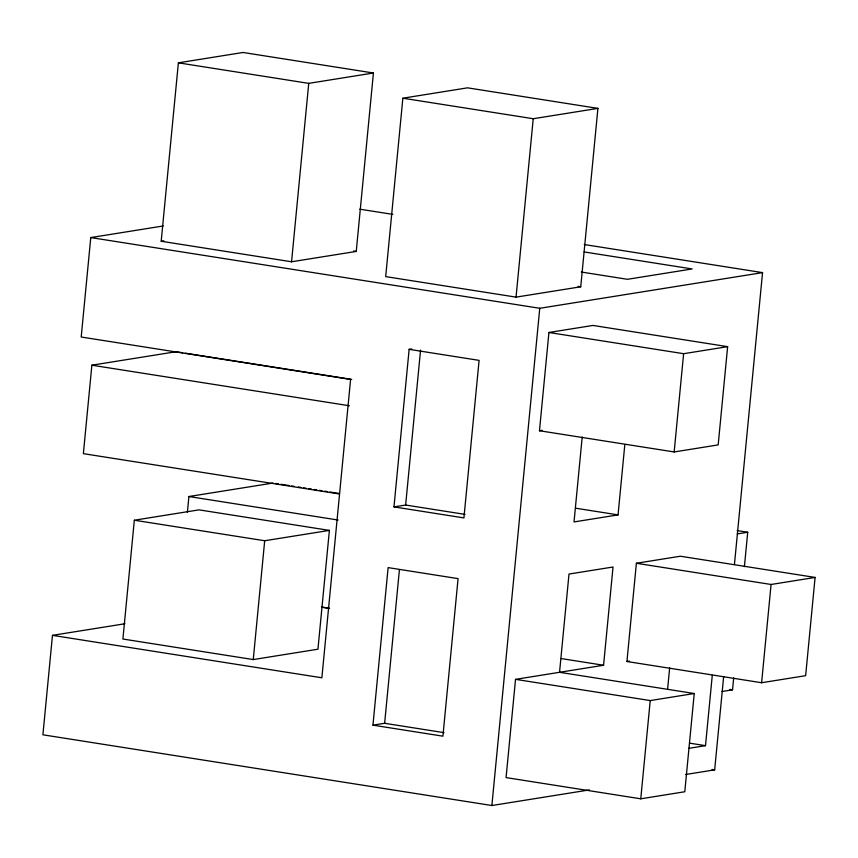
<?xml version="1.0" encoding="UTF-8"?>
<svg xmlns="http://www.w3.org/2000/svg" width="858" height="858" viewBox="0 0 858 858"><rect width="100%" height="100%" fill="white"/><g stroke="black" fill="none" stroke-linecap="round" stroke-linejoin="round"><path stroke-width="1.29" d="M124.978 623.745L52.477 635.349L42.9 734.802L491.881 805.523L589.435 789.907M163.288 225.965L90.776 237.569L81.199 337.012L350.59 379.451L321.868 677.788L52.477 635.349M182.679 352.756L176.072 351.716L91.881 365.197L83.365 453.657L339.543 494.004M134.331 520.216L122.898 639.028L253.26 659.566L317.943 649.206L329.386 530.394L199.024 509.856L134.331 520.216L264.693 540.744L329.386 530.394M161.197 241.248L178.378 62.827L243.061 52.477L373.423 73.005L356.242 251.426L291.559 261.776L161.197 241.248L163.835 240.819M187.387 512.365L188.91 496.525L273.112 483.043M253.26 659.566L264.693 540.744M291.559 261.776L308.741 83.365L373.423 73.005M402.863 98.198L385.692 276.608L516.044 297.136L580.737 286.786L597.919 108.376L467.556 87.838L402.863 98.198L533.226 118.726L597.919 108.376M372.951 725.16L388.127 567.61L458.075 578.624L442.91 736.185L372.951 725.16L384.631 723.294L444.026 732.646M409.137 349.345L479.096 360.371L463.921 517.921L393.972 506.896L409.137 349.345L411.733 348.938M384.631 723.294L399.42 569.712M393.972 506.896L405.641 505.03L420.559 350.128M516.044 297.136L533.226 118.726M491.881 805.523L539.757 308.29L762.548 272.619L734.437 564.564M515.529 679.343L506.07 777.595L640.765 798.809L684.781 791.762L694.24 693.521L559.545 672.297L569.004 574.056L613.03 567.009L603.571 665.25L515.529 679.343L650.225 700.568L694.24 693.521M539.467 430.737L548.927 332.486L592.953 325.439L727.638 346.653L718.178 444.905L674.163 451.951L539.467 430.737L542.052 430.319M582.207 436.958L574.023 521.932L618.05 514.886L624.828 444.519M626.93 661.507L636.389 563.266L680.405 556.22L815.1 577.434L805.641 675.675L761.614 682.732L626.93 661.507L629.515 661.1M640.765 798.809L650.225 700.568M674.163 451.951L683.622 353.7L727.638 346.653M667.621 688.985L669.669 667.739M688.674 748.358L705.501 745.656L712.279 675.3M685.671 774.495L714.671 769.851L723.659 676.533M722.061 691.484L732.539 689.811L733.687 677.895M744.401 566.677L747.715 532.25L737.151 530.587M761.614 682.732L771.074 584.48L815.1 577.434M737.226 533.933L747.715 532.25M178.378 62.827L308.741 83.365M359.792 209.18L392.803 214.382M584.277 244.541L762.548 272.619M584.159 251.941L692.127 268.951L627.445 279.3L581.359 272.04M353.614 251.008L356.242 251.426M578.099 286.368L580.737 286.786M90.776 237.569L539.757 308.29M548.927 332.486L683.622 353.7M185.317 353.164L351.705 379.375M91.881 365.197L349.388 405.759M575.793 508.226L618.05 514.886M275.75 483.462L278.389 483.88M281.027 484.287L288.953 485.542M291.591 485.96L294.24 486.368M298.198 487.001L300.836 487.408M303.485 487.827L306.124 488.245M308.762 488.663L311.4 489.081M314.049 489.489L316.688 489.907M319.326 490.326L321.964 490.744M324.614 491.151L327.252 491.57M329.89 491.988L339.135 493.447M405.641 505.03L465.047 514.392M636.389 563.266L771.074 584.48M188.91 496.525L338.138 520.034M321.482 606.96L329.408 608.215M321.696 607.239L329.611 608.494M561.314 658.59L603.571 665.25M729.901 689.392L732.539 689.811M689.66 743.167L705.501 745.656M712.033 769.433L714.671 769.851"/></g></svg>
